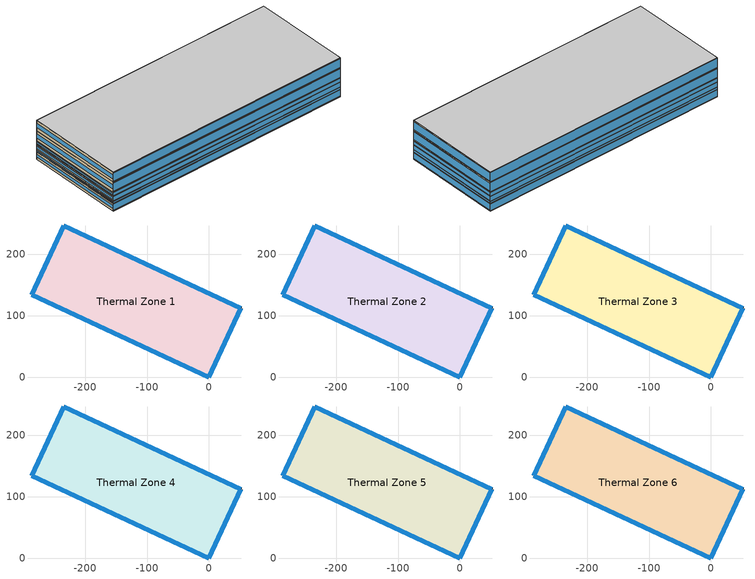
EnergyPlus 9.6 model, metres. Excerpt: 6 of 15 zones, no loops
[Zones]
Thermal Zone 1
 floor ground (ExtSlabCarpet): 0,0 -287.32,133.98 -235.06,246.04 52.26,112.06 z0
 wall outside (Ext Wall): -235.06,246.04 -287.32,133.98 0,0 52.26,112.06 -235.06,246.04 z0:9.64
 window (Ext Window): -235.07,246.03 -287.31,133.99 z2.94:6.7; 0,0.01 52.25,112.06 z1.16:8.48; -287.31,133.97 -0.01,0 z0.92:8.72; 52.25,112.07 -235.05,246.04 z0.53:9.11
Thermal Zone 2
 floor to Thermal Zone 1 (Interior Floor): 0,0 -287.32,133.98 -235.06,246.04 52.26,112.06 z9.64
 wall outside (Ext Wall): -235.06,246.04 -287.32,133.98 0,0 52.26,112.06 -235.06,246.04 z9.64:12.39
 window (Ext Window): -235.07,246.03 -287.31,133.99 z10.48:11.55; 0,0.01 52.25,112.06 z9.97:12.06; -287.31,133.97 -0.01,0 z9.9:12.13; 52.25,112.07 -235.05,246.04 z9.79:12.24
Thermal Zone 3
 floor to Thermal Zone 2 (Interior Floor): 0,0 -287.32,133.98 -235.06,246.04 52.26,112.06 z12.39
 wall outside (Ext Wall): -235.06,246.04 -287.32,133.98 0,0 52.26,112.06 -235.06,246.04 z12.39:19.18
 window (Ext Window): -235.07,246.03 -287.31,133.99 z14.46:17.11; 0,0.01 52.25,112.06 z13.2:18.37; -287.31,133.97 -0.01,0 z13.04:18.53; 52.25,112.07 -235.05,246.04 z12.76:18.81
Thermal Zone 4
 floor to Thermal Zone 3 (Interior Floor): 0,0 -287.32,133.98 -235.06,246.04 52.26,112.06 z19.18
 wall outside (Ext Wall): -235.06,246.04 -287.32,133.98 0,0 52.26,112.06 -235.06,246.04 z19.18:24.32
 window (Ext Window): -235.07,246.03 -287.31,133.99 z20.75:22.75; 0,0.01 52.25,112.06 z19.8:23.7; -287.31,133.97 -0.01,0 z19.67:23.83; 52.25,112.07 -235.05,246.04 z19.46:24.04
Thermal Zone 5
 floor to Thermal Zone 4 (Interior Floor): 0,0 -287.32,133.98 -235.06,246.04 52.26,112.06 z24.32
 wall outside (Ext Wall): -235.06,246.04 -287.32,133.98 0,0 52.26,112.06 -235.06,246.04 z24.32:37.33
 window (Ext Window): -235.07,246.03 -287.31,133.99 z28.29:33.36; 0,0.01 52.25,112.06 z25.88:35.77; -287.31,133.97 -0.01,0 z25.56:36.09; 52.25,112.07 -235.05,246.04 z25.04:36.61
Thermal Zone 6
 floor to Thermal Zone 5 (Interior Floor): 0,0 -287.32,133.98 -235.06,246.04 52.26,112.06 z37.33
 wall outside (Ext Wall): -235.06,246.04 -287.32,133.98 0,0 52.26,112.06 -235.06,246.04 z37.33:50.72
 window (Ext Window): -235.07,246.03 -287.31,133.99 z41.41:46.64; 0,0.01 52.25,112.06 z38.94:49.11; -287.31,133.97 -0.01,0 z38.6:49.45; 52.25,112.07 -235.05,246.04 z38.07:49.98
 ceiling to Thermal Zone 7 (Interior Ceiling): 52.26,112.06 -235.06,246.04 -287.32,133.98 0,0 z50.72
[Building]
Building 1: North Axis {deg}=-0
[Site:Location]
Washington Dc Dulles IntL Ar: Latitude {deg}=38.98; Longitude {deg}=-77.47; Time Zone {hr}=-5; Elevation {m}=82
[SizingPeriod:DesignDay] Month=7; Day of Month=21; Day Type=SummerDesignDay; Daily Dry-Bulb Temperature Range {deltaC}=14.4; Dry-Bulb Temperature Range Modifier Type=DefaultMultipliers; Barometric Pressure {Pa}=86790; Wind Speed {m/s}=5; Wind Direction {deg}=340; Rain Indicator=No; Snow Indicator=No; Daylight Saving Time Indicator=No; Solar Model Indicator=ASHRAETau; ASHRAE Clear Sky Optical Depth for Beam Irradiance (taub)=0.339; ASHRAE Clear Sky Optical Depth for Diffuse Irradiance (taud)=2.366; Begin Environment Reset Mode=FullResetAtBeginEnvironment
Name | Maximum Dry-Bulb Temperature {C} | Humidity Condition Type | Wetbulb or DewPoint at Maximum Dry-Bulb {C} | Enthalpy at Maximum Dry-Bulb {J/kg}
SALT-LAKE-CITY-IAP Ann Clg .4% Condns DB=>MWB | 36.5 | Wetbulb | 17.1
SALT-LAKE-CITY-IAP Ann Clg .4% Condns DP=>MDB | 22.5 | Dewpoint | 15.6
SALT-LAKE-CITY-IAP Ann Clg .4% Condns Enth=>MDB | 30.8 | Enthalpy |  | 59300
SALT-LAKE-CITY-IAP Ann Clg .4% Condns WB=>MDB | 31.2 | Wetbulb | 19
[Material] Thermal Absorptance=0.9
Name | Roughness | Thickness m | Conductivity W/m-K | Density kg/m3 | Specific Heat J/kg-K | Solar Absorptance | Visible Absorptance
wall concrete | MediumRough | 0.03 | 0.5 | 2243 | 837 | 0.65 | 0.65
Wall Insulation [18] | MediumRough | 0.1693 | 0.049 | 265 | 836.8 | 0.7 | 0.7
F16 Acoustic tile | MediumSmooth | 0.0191 | 0.06 | 368 | 590 | 0.3 | 0.3
M11 100mm lightweight concrete | MediumRough | 0.1016 | 0.53 | 1280 | 840 | 0.5 | 0.5
MAT-CC05 4 HW CONCRETE | Rough | 0.1016 | 1.311 | 2240 | 836.8 | 0.85 | 0.85
[Material:AirGap]
F05 Ceiling air space resistance: Thermal Resistance m2-K/W=0.18
[Material:NoMass]
CP02 CARPET PAD: Roughness=Smooth; Thermal Resistance m2-K/W=0.1; Thermal Absorptance=0.9; Solar Absorptance=0.8; Visible Absorptance=0.8
[WindowMaterial:SimpleGlazingSystem]
Window Material Simple Glazing System: U-Factor W/m2-K=1.8; Solar Heat Gain Coefficient=0.3
[Construction]
Ext Wall: wall concrete, Wall Insulation [18]
Ext Window: Window Material Simple Glazing System
ExtSlabCarpet: MAT-CC05 4 HW CONCRETE, CP02 CARPET PAD
Interior Ceiling: M11 100mm lightweight concrete, F05 Ceiling air space resistance, F16 Acoustic tile
Interior Floor: F16 Acoustic tile, F05 Ceiling air space resistance, M11 100mm lightweight concrete
[Zone]
Thermal Zone 1: 295, 0, 0, 0, , 1, , , , , , Yes
Thermal Zone 2: 295, 0, 0, 9.64, , 1, , , , , , Yes
Thermal Zone 3: 295, 0, 0, 12.39, , 1, , , , , , Yes
Thermal Zone 4: 295, 0, 0, 19.18, , 1, , , , , , Yes
Thermal Zone 5: 295, 0, 0, 24.32, , 1, , , , , , Yes
Thermal Zone 6: 295, 0, 0, 37.33, , 1, , , , , , Yes
[AvailabilityManager:Scheduled] Schedule=Always On Discrete
VAV with Reheat 1 Availability Manager; Air Loop HVAC Outdoor Air System 1 Availability Manager
[Schedule:Constant]
Always On Discrete: Hourly Value=1
